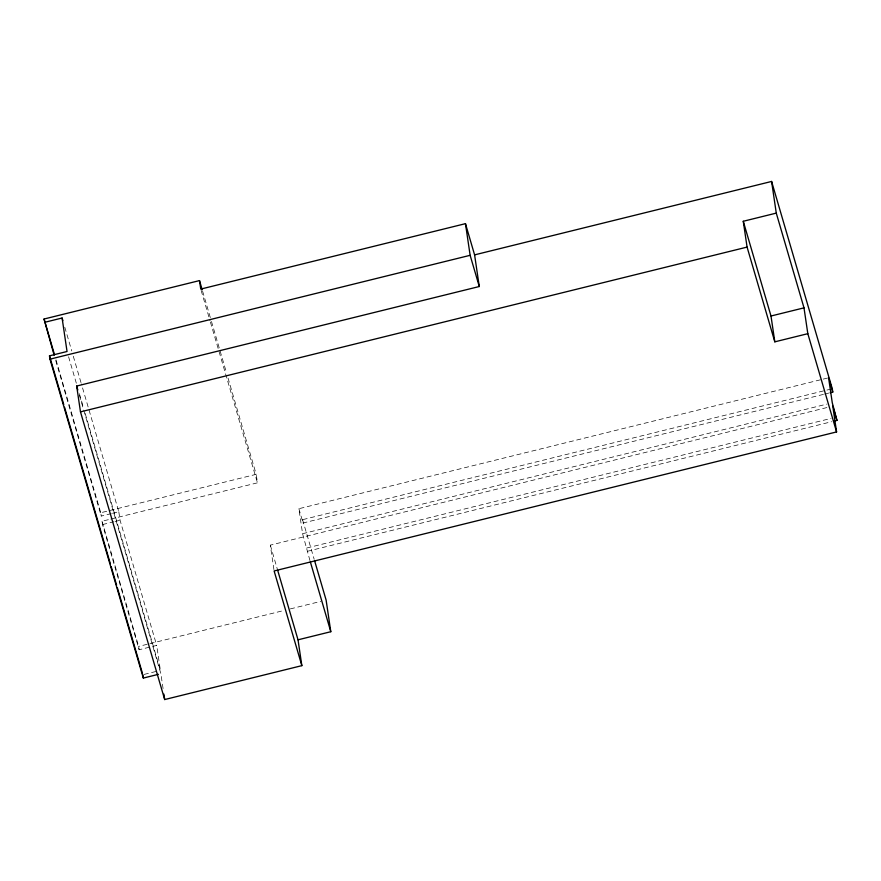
<?xml version="1.0" encoding="UTF-8"?>
<svg xmlns="http://www.w3.org/2000/svg" width="881" height="881" viewBox="0 0 881 881"><rect width="100%" height="100%" fill="white"/><g stroke="black" fill="none" stroke-linecap="round" stroke-linejoin="round"><path stroke-width="0.66" stroke-dasharray="4.41 3.3" d="M111.281 513.601L101.249 516.079L100.753 512.742L256.206 474.319L228.047 378.114M112.537 513.293L118.803 511.74L81.382 383.907M118.803 511.74L120.058 520.231L156.697 645.399L139.143 649.738L102.504 524.569L102.009 521.244L109.541 519.383M110.786 519.074L257.461 482.821L256.206 474.319M102.504 524.569L113.792 521.783M115.048 521.475L120.058 520.231M309.958 560.558L302.579 533.71L298.89 508.711L821.907 379.436M823.25 379.105L828.581 377.784M823.427 394.391L303.075 523.006L302.579 519.68L825.607 390.393M826.94 390.063L830.937 389.072M824.759 394.06L828.768 393.069M302.579 533.71L826.94 404.093M273.925 569.6L270.313 545.141L827.424 407.429M306.764 548.004L831.124 418.387M307.26 551.33L831.609 421.724M139.143 649.738L138.647 646.401L148.68 643.923M149.935 643.615L283.638 610.566M290.278 608.925L320.805 601.382M144.088 674.417L157.875 671.003M302.579 519.68L314.154 559.215M298.89 508.711L303.075 523.006M202.586 291.137L211.077 320.133M211.462 321.444L226.505 372.839M201.143 290.411L210.008 320.717M210.405 322.039L257.461 482.821M270.313 545.141L277.24 568.807M64.798 327.236L71.746 350.957M73.288 356.232L80.997 382.585M68.586 356.772L76.691 384.446M79.389 393.664L83.629 408.156M85.171 413.431L160.386 670.386L156.697 645.399M79.378 395.283L160.882 673.723L163.293 690.032M56.01 359.877L100.753 512.742M55.734 360.571L101.249 516.079M102.009 521.244L138.647 646.401"/><path stroke-width="1.32" d="M54.182 355.296L44.05 319.021L199.502 280.599L202.201 289.816M44.546 322.347L62.099 318.008L62.87 320.651M277.625 570.128L298.02 639.815L301.842 665.651L164.692 699.547L80.479 411.868L76.669 386.043L479.275 286.523L474.595 254.873L465.465 223.664L200.758 289.089L199.502 280.599M158.371 674.339L143.328 678.062L49.975 359.173L49.49 355.836L67.044 351.497L62.099 318.008M49.975 359.173L470.135 255.314L465.465 223.664M474.595 254.873L771.602 181.453L832.281 388.741L832.765 392.078L830.1 392.739M776.271 213.114L804.001 307.854L807.822 333.679L774.817 341.839L747.077 247.098L743.267 221.274L776.271 213.114L771.602 181.453M80.479 411.868L747.077 247.098M774.817 341.839L770.996 316.015L804.001 307.854M834.285 421.063L836.95 420.402L832.27 402.771L828.581 377.784L832.765 392.078M836.95 420.402L832.765 406.108L836.576 431.932L274.123 570.965L301.842 665.651M298.02 639.815L330.793 631.721L326.113 600.06L314.539 560.525M807.822 333.679L836.576 431.932M743.267 221.274L770.996 316.015M470.135 255.314L479.275 286.523M310.343 561.88L330.793 631.721M76.669 386.043L77.825 389.997M44.05 319.021L54.082 353.281M49.49 355.836L63.762 404.599M64.533 407.231L110.433 564.038M111.204 566.67L116.6 585.127M117.371 587.759L142.447 673.414M163.888 694.107L164.692 699.547M142.832 674.725L143.328 678.062"/></g></svg>
